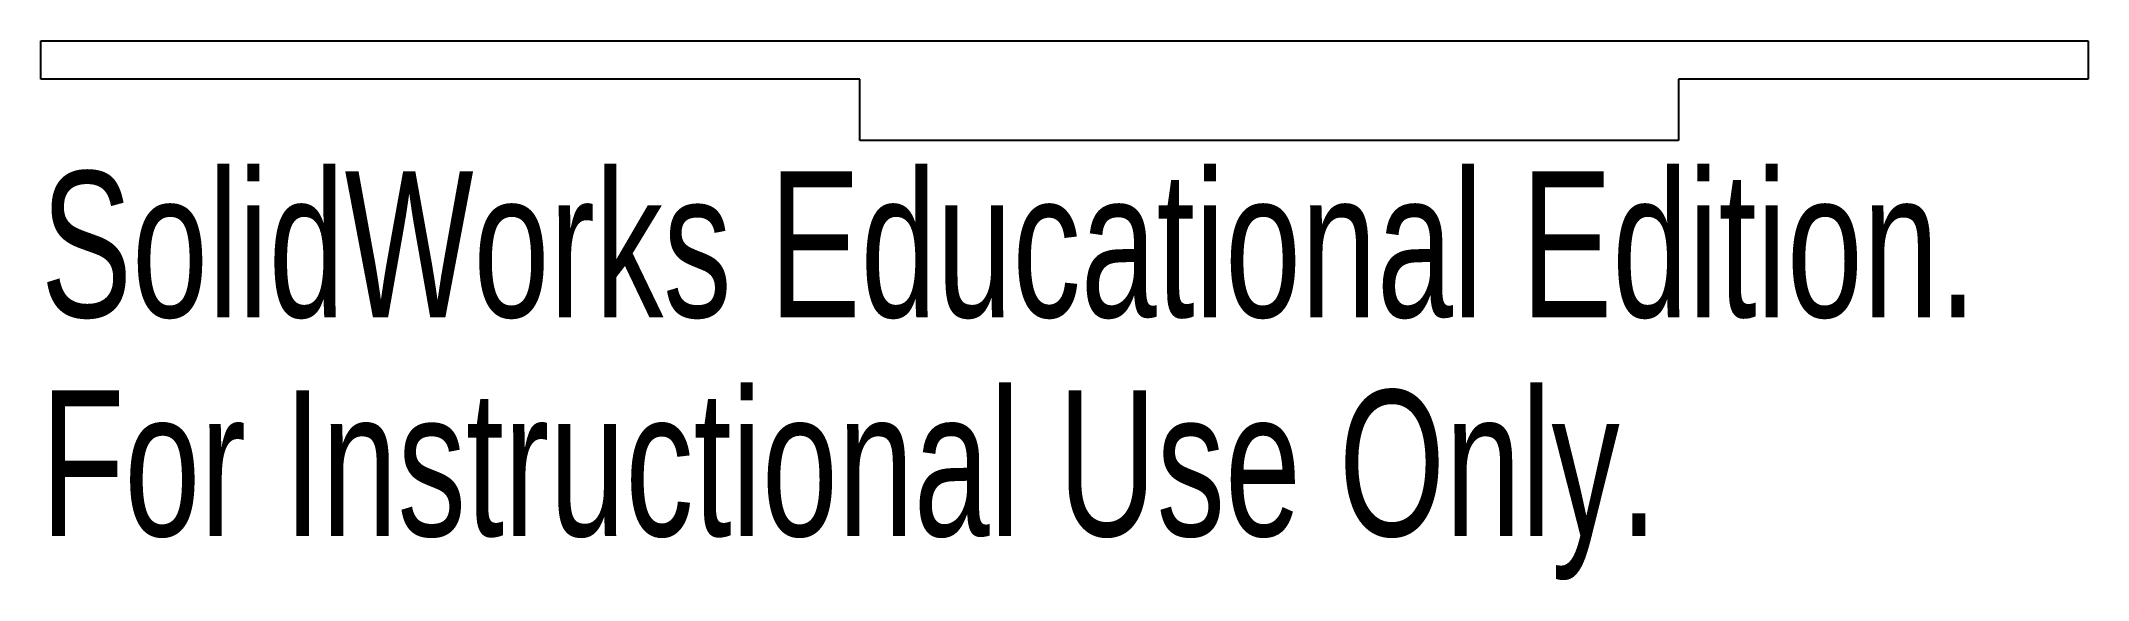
# Model space of a CAD drawing. Header units: inches. Extents: x 0 to 2.67, y -0.7 to 0.
import ezdxf

# ---------------------------------------------------------------- set-up
doc = ezdxf.new("R2010")
doc.units = ezdxf.units.IN
doc.header["$MEASUREMENT"] = 0
doc.styles.add('SLDTEXTSTYLE0', font='TXT', dxfattribs={"width": 0.7})

msp = doc.modelspace()

# ---------------------------------------------------------------- linework, layer by layer
at = {"color": 7, "linetype": 'Continuous'}
for p, q in [((0, 0), (2.67, 0)), ((0, -0.05), (0, 0)), ((2.67, 0), (2.67, -0.05)), ((1.068, -0.05), (0, -0.05)), ((1.068, -0.13), (1.068, -0.05)), ((2.67, -0.05), (2.136, -0.05)), ((2.136, -0.05), (2.136, -0.13)), ((2.136, -0.13), (1.068, -0.13))]:
    msp.add_line(p, q, dxfattribs=at)

# ---------------------------------------------------------------- texts
at = {"color": 7, "linetype": 'Continuous', "char_height": 0.1903, "attachment_point": 1, "style": 'SLDTEXTSTYLE0'}
for s, insert in [('SolidWorks Educational Edition.', (0, -0.1701)), ('For Instructional Use Only.', (0, -0.4556))]:
    msp.add_mtext(s, dxfattribs=dict(at, insert=insert))

doc.saveas('drawing.dxf')
